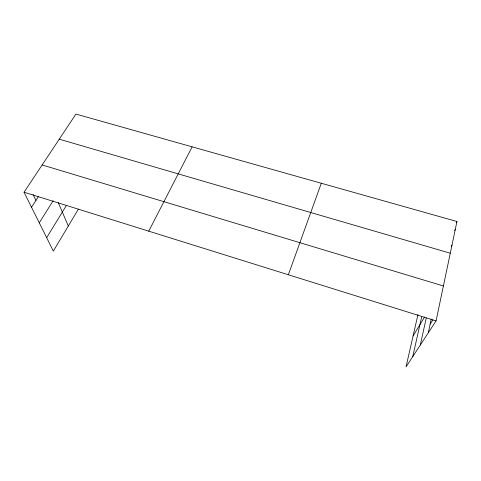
<?xml version="1.0" encoding="UTF-8"?>
<svg xmlns="http://www.w3.org/2000/svg" width="481" height="481" viewBox="0 0 481 481"><rect width="100%" height="100%" fill="white"/><g stroke="black" fill="none" stroke-linecap="round" stroke-linejoin="round"><path stroke-width="0.72" d="M417.977 314.496L406.018 366.931L436.063 320.899L456.95 221.507L75.926 114.069L24.05 192.214L53.331 251.1L78.355 209.199M428.294 332.804L431.235 319.125M420.316 345.027L426.262 317.959M412.77 356.589L421.651 316.967M288.347 274.759L321.29 183.255M148.755 231.163L192.123 146.831M456.235 222.823L456.95 221.507M454.611 230.549L455.321 229.251M451.28 246.362L451.99 245.1M413.089 335.93L424.573 317.003M46.663 237.686L66.119 205.868M39.268 222.811L53.151 200.715M430.158 324.116L432.882 319.859M31.524 207.239L38.306 196.741M59.253 139.183L450.288 253.216M42.148 164.953L443.404 285.979M24.05 192.214L436.063 320.899M33.093 194.48L35.931 200.415M58.249 202.549L68.308 226.028"/></g></svg>
